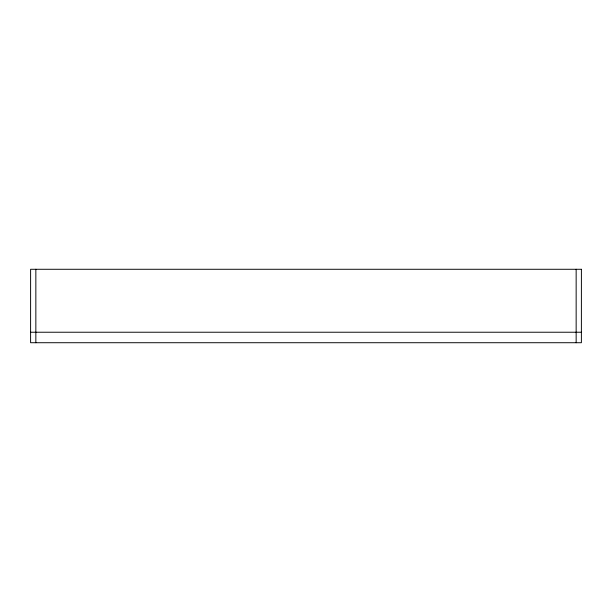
<?xml version="1.0" encoding="UTF-8"?>
<svg xmlns="http://www.w3.org/2000/svg" width="612" height="612" viewBox="0 0 612 612"><rect width="100%" height="100%" fill="white"/><g stroke="black" fill="none" stroke-linecap="round" stroke-linejoin="round"><path stroke-width="0.92" d="M30.615 332.232L581.385 332.232M576.152 269.28L576.152 342.72M35.848 269.28L35.848 342.72M581.385 269.28L30.615 269.28L30.6 342.72L581.385 342.72L581.4 269.28"/></g></svg>
